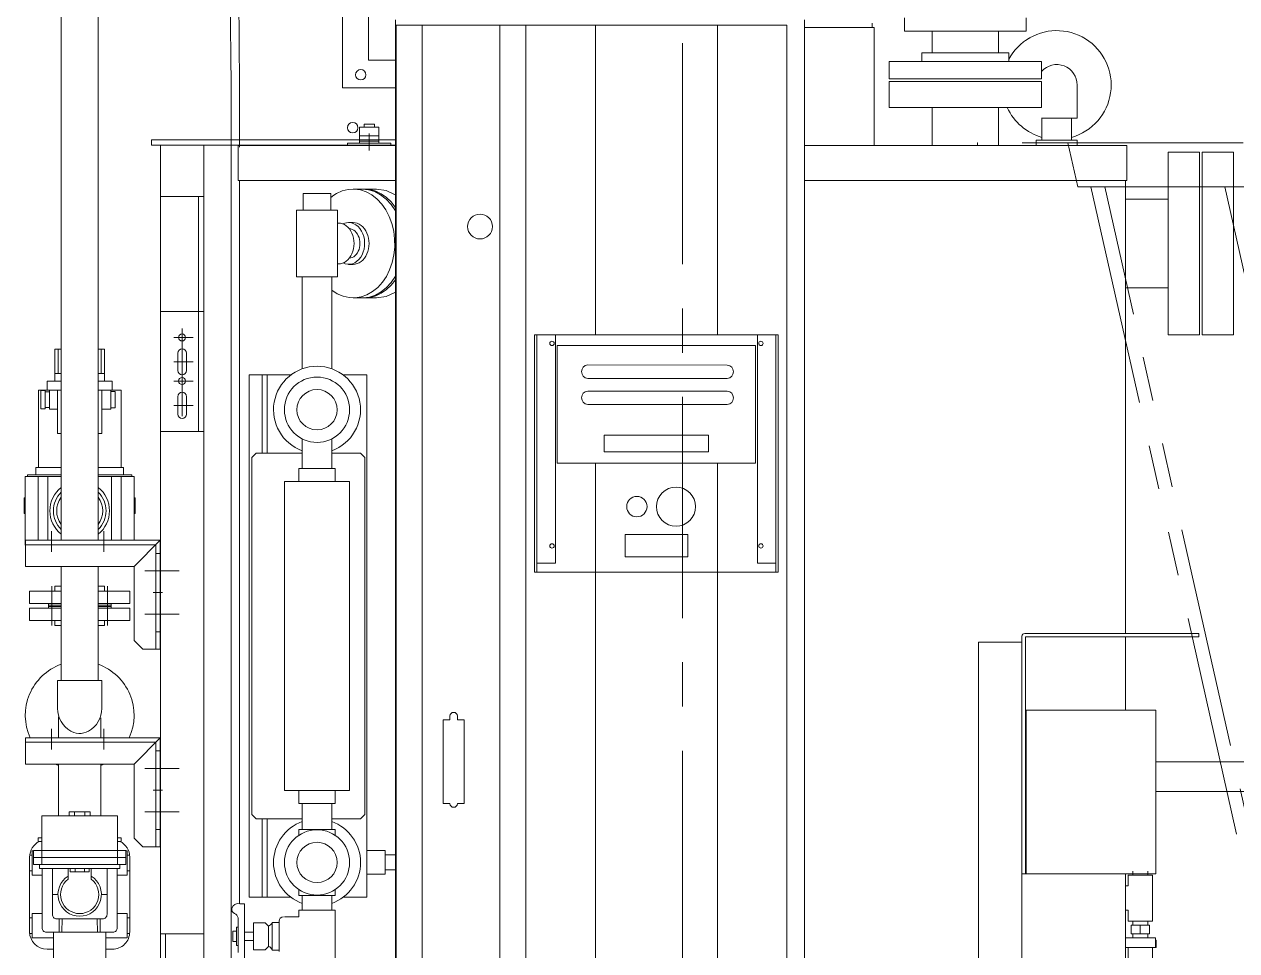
# Model space of a CAD drawing. Units: millimetres at full size. Extents: x -3234 to 3095, y -3490 to 3437.
# Drawn here: x -2481 to -1087, y -2600 to -1536 of the extents above; entities that cross this region are included whole.
import ezdxf

# ---------------------------------------------------------------- set-up
doc = ezdxf.new("R2010")
doc.units = ezdxf.units.MM
doc.header["$LTSCALE"] = 8
for name, pattern in [('USER1', [50.8, 31.75, -6.35, 6.35, -6.35]), ('USER2', [19.05, 12.7, -6.35]), ('USER3', [63.5, 31.75, -6.35, 6.35, -6.35, 6.35, -6.35])]:
    doc.linetypes.add(name, pattern=pattern)
doc.layers.add('0-1_LY_1', color=7, linetype='Continuous', lineweight=18)

msp = doc.modelspace()

# ---------------------------------------------------------------- linework, layer by layer
at = {"layer": '0-1_LY_1', "linetype": 'USER1'}
for p, q in [((-1724.222, -1151.426), (-1724.222, -3490.48)), ((-2084.222, -1661.486), (-2084.222, -1681.168)), ((-2299.222, -1885.678), (-2299.222, -1958.437)), ((-2286.471, -1895.936), (-2308.669, -1895.936)), ((-2299.222, -1913.678), (-2299.222, -1986.437)), ((-2286.471, -1923.936), (-2308.669, -1923.936)), ((-2286.471, -1945.936), (-2308.669, -1945.936)), ((-2286.471, -1973.936), (-2308.669, -1973.936)), ((-2449.344, -2118.533), (-2449.344, -2142.062)), ((-2389.344, -2118.533), (-2389.344, -2142.062)), ((-2302.425, -2163.936), (-2341.949, -2163.936)), ((-2332.628, -2188.936), (-2321.737, -2188.936)), ((-2302.425, -2213.936), (-2341.949, -2213.936)), ((-2449.344, -2345.533), (-2449.344, -2369.062)), ((-2389.344, -2345.533), (-2389.344, -2369.062)), ((-2302.425, -2390.936), (-2341.949, -2390.936)), ((-2332.628, -2415.936), (-2321.737, -2415.936)), ((-2302.425, -2440.936), (-2341.949, -2440.936))]:
    msp.add_line(p, q, dxfattribs=at)
at = {"layer": '0-1_LY_1', "color": 3}
for p, q in [((-2242.722, -1605.6), (-2245.222, -1378.936)), ((-2235.222, -1378.936), (-2233.222, -1605.6)), ((-2114.943, -1439.109), (-2114.943, -1609.109)), ((-2438.264, -1458.936), (-2438.264, -2128.936)), ((-2395.564, -1458.936), (-2395.564, -2128.936)), ((-2084.943, -1470.909), (-2084.943, -1577.309)), ((-1469.122, -1528.936), (-1469.122, -1543.936)), ((-1329.322, -1528.936), (-1329.322, -1543.936)), ((-1506.522, -1534.936), (-1506.522, -1539.936)), ((-1469.122, -1543.936), (-1329.322, -1543.936)), ((-1437.372, -1543.936), (-1437.372, -1568.936)), ((-1361.072, -1543.936), (-1361.072, -1568.936)), ((-1449.222, -1568.936), (-1449.222, -1578.936)), ((-1449.222, -1568.936), (-1349.222, -1568.936)), ((-1349.222, -1568.936), (-1349.222, -1578.936)), ((-2084.943, -1577.309), (-2054.222, -1577.309)), ((-2242.722, -1605.6), (-2242.722, -1677.303)), ((-2233.222, -1605.6), (-2233.222, -1677.303)), ((-2114.943, -1609.109), (-2054.222, -1609.109)), ((-2095.222, -1654.336), (-2073.222, -1654.336)), ((-2095.222, -1654.336), (-2095.222, -1672.636)), ((-2090.222, -1650.936), (-2078.222, -1650.936)), ((-2090.222, -1650.936), (-2090.222, -1654.336)), ((-2078.222, -1650.936), (-2078.222, -1654.336)), ((-2073.222, -1654.336), (-2073.222, -1672.636)), ((-2095.222, -1664.336), (-2073.222, -1664.336)), ((-2095.222, -1670.336), (-2073.222, -1670.336)), ((-2242.722, -1674.661), (-2242.722, -2711.651)), ((-2109.222, -1672.636), (-2059.222, -1672.636)), ((-2109.222, -1672.636), (-2109.222, -1675.536)), ((-2109.222, -1674.936), (-2059.222, -1674.936)), ((-2059.222, -1672.636), (-2059.222, -1675.536)), ((-1127.222, -1682.936), (-1127.222, -1892.936)), ((-1091.222, -1682.936), (-1091.222, -1892.936)), ((-2102.733, -1725.436), (-2075.827, -1725.436)), ((-2160.222, -1730.536), (-2160.222, -1749.736)), ((-2160.222, -1730.536), (-2128.222, -1730.536)), ((-2128.222, -1730.536), (-2128.222, -1749.736)), ((-2167.722, -1749.736), (-2167.722, -1826.136)), ((-2167.722, -1749.736), (-2120.722, -1749.736)), ((-2120.722, -1749.736), (-2120.722, -1826.136)), ((-2120.722, -1764.436), (-2119.667, -1764.436)), ((-2107.876, -1763.936), (-2102.733, -1763.936)), ((-2120.722, -1811.436), (-2119.667, -1811.436)), ((-2107.876, -1811.936), (-2102.733, -1811.936)), ((-2167.722, -1826.136), (-2120.722, -1826.136)), ((-2161.222, -1826.136), (-2161.222, -1931.914)), ((-2127.222, -1826.136), (-2127.222, -1931.914)), ((-2102.733, -1850.436), (-2075.827, -1850.436)), ((-2445.414, -1946.236), (-2445.414, -1909.536)), ((-2445.414, -1909.536), (-2438.264, -1909.536)), ((-2441.596, -1937.236), (-2441.596, -1909.536)), ((-2395.564, -1909.536), (-2388.414, -1909.536)), ((-2392.232, -1937.236), (-2392.232, -1909.536)), ((-2388.414, -1946.236), (-2388.414, -1909.536)), ((-2454.414, -1956.336), (-2454.414, -1946.236)), ((-2454.414, -1946.236), (-2438.264, -1946.236)), ((-2445.414, -1937.236), (-2438.264, -1937.236)), ((-2395.564, -1937.236), (-2388.414, -1937.236)), ((-2395.564, -1946.236), (-2379.414, -1946.236)), ((-2379.414, -1956.336), (-2379.414, -1946.236)), ((-2201.372, -1938.936), (-2201.372, -2028.936)), ((-2201.372, -1938.936), (-2174.222, -1938.936)), ((-2114.222, -1938.936), (-2087.072, -1938.936)), ((-2087.072, -1938.936), (-2087.072, -2538.936)), ((-2464.414, -1956.336), (-2438.264, -1956.336)), ((-2464.414, -2045.336), (-2464.414, -1956.536)), ((-2456.414, -1956.936), (-2456.414, -1977.736)), ((-2451.414, -1958.336), (-2456.414, -1958.336)), ((-2451.414, -1978.336), (-2451.414, -1956.336)), ((-2442.414, -2006.336), (-2442.414, -1956.336)), ((-2395.564, -1956.336), (-2369.414, -1956.336)), ((-2391.414, -2006.336), (-2391.414, -1956.336)), ((-2381.014, -1978.336), (-2381.014, -1956.336)), ((-2376.014, -1957.936), (-2381.014, -1957.936)), ((-2376.014, -1957.936), (-2376.014, -1976.736)), ((-2369.414, -2045.336), (-2369.414, -1956.536)), ((-2456.414, -1977.736), (-2461.414, -1977.736)), ((-2451.414, -1976.336), (-2456.414, -1976.336)), ((-2376.014, -1976.736), (-2381.014, -1976.736)), ((-2442.414, -1978.336), (-2451.414, -1978.336)), ((-2381.014, -1978.336), (-2391.414, -1978.336)), ((-2438.264, -2006.336), (-2442.414, -2006.336)), ((-2391.414, -2006.336), (-2395.564, -2006.336)), ((-2467.264, -2045.336), (-2438.264, -2045.336)), ((-2467.264, -2054.036), (-2467.264, -2045.336)), ((-2395.564, -2045.336), (-2366.564, -2045.336)), ((-2366.564, -2053.536), (-2366.564, -2045.336)), ((-2479.614, -2134.536), (-2479.614, -2055.536)), ((-2479.614, -2055.536), (-2438.264, -2055.536)), ((-2476.714, -2053.536), (-2438.264, -2053.536)), ((-2476.714, -2055.536), (-2476.714, -2053.536)), ((-2464.728, -2128.936), (-2464.728, -2055.536)), ((-2453.414, -2128.936), (-2453.414, -2055.536)), ((-2395.564, -2053.536), (-2357.114, -2053.536)), ((-2395.564, -2055.536), (-2354.214, -2055.536)), ((-2380.414, -2128.936), (-2380.414, -2055.536)), ((-2369.1, -2128.936), (-2369.1, -2055.536)), ((-2357.114, -2055.536), (-2357.114, -2053.536)), ((-2354.214, -2128.936), (-2354.214, -2055.536)), ((-2480.614, -2080.036), (-2479.614, -2080.036)), ((-2480.614, -2098.036), (-2480.614, -2080.036)), ((-2354.214, -2080.036), (-2353.214, -2080.036)), ((-2353.214, -2098.036), (-2353.214, -2079.947)), ((-2480.614, -2098.036), (-2479.614, -2098.036)), ((-2354.214, -2098.036), (-2353.214, -2098.036)), ((-2479.614, -2134.536), (-2479.344, -2134.536)), ((-2438.264, -2158.936), (-2438.264, -2290.036)), ((-2395.564, -2158.936), (-2395.564, -2290.036)), ((-2448.734, -2181.436), (-2448.734, -2226.936)), ((-2445.414, -2181.436), (-2445.414, -2187.436)), ((-2438.264, -2181.436), (-2445.414, -2181.436)), ((-2438.264, -2181.436), (-2442.414, -2181.436)), ((-2388.414, -2181.436), (-2395.564, -2181.436)), ((-2391.414, -2181.436), (-2395.564, -2181.436)), ((-2388.414, -2181.436), (-2388.414, -2187.436)), ((-2385.094, -2181.436), (-2385.094, -2226.936)), ((-2474.414, -2187.436), (-2474.414, -2201.436)), ((-2438.264, -2187.436), (-2474.414, -2187.436)), ((-2359.414, -2187.436), (-2395.564, -2187.436)), ((-2359.414, -2187.436), (-2359.414, -2201.436)), ((-2438.264, -2201.436), (-2474.414, -2201.436)), ((-2474.414, -2220.936), (-2474.414, -2206.936)), ((-2438.264, -2206.936), (-2474.414, -2206.936)), ((-2452.914, -2201.436), (-2452.914, -2206.936)), ((-2438.264, -2203.436), (-2452.914, -2203.436)), ((-2438.264, -2204.936), (-2452.914, -2204.936)), ((-2359.414, -2201.436), (-2395.564, -2201.436)), ((-2380.914, -2203.436), (-2395.564, -2203.436)), ((-2380.914, -2204.936), (-2395.564, -2204.936)), ((-2359.414, -2206.936), (-2395.564, -2206.936)), ((-2380.914, -2201.436), (-2380.914, -2206.936)), ((-2359.414, -2220.936), (-2359.414, -2206.936)), ((-2438.264, -2220.936), (-2474.414, -2220.936)), ((-2445.414, -2226.936), (-2445.414, -2220.936)), ((-2438.264, -2226.936), (-2445.414, -2226.936)), ((-2359.414, -2220.936), (-2395.564, -2220.936)), ((-2388.414, -2226.936), (-2395.564, -2226.936)), ((-2388.414, -2226.936), (-2388.414, -2220.936)), ((-2442.414, -2321.954), (-2442.414, -2290.036)), ((-2391.414, -2290.036), (-2442.414, -2290.036)), ((-2391.414, -2321.954), (-2391.414, -2290.036)), ((-2441.214, -2355.936), (-2441.214, -2331.82)), ((-2392.614, -2355.936), (-2392.614, -2332.945)), ((-2441.214, -2445.236), (-2441.214, -2385.936)), ((-2392.614, -2445.236), (-2392.614, -2385.936)), ((-2460.414, -2445.236), (-2373.414, -2445.236)), ((-2460.414, -2445.236), (-2460.414, -2485.236)), ((-2428.914, -2440.736), (-2404.914, -2440.736)), ((-2428.914, -2440.736), (-2428.914, -2445.236)), ((-2422.914, -2440.736), (-2422.914, -2445.236)), ((-2410.914, -2440.736), (-2410.914, -2445.236)), ((-2404.914, -2440.736), (-2404.914, -2445.236)), ((-2373.414, -2445.236), (-2373.414, -2485.236)), ((-2201.372, -2448.936), (-2201.372, -2538.936)), ((-2464.714, -2470.736), (-2460.414, -2470.736)), ((-2464.714, -2470.736), (-2464.714, -2474.736)), ((-2464.714, -2474.736), (-2460.414, -2474.736)), ((-2369.114, -2470.736), (-2373.414, -2470.736)), ((-2369.114, -2474.736), (-2373.414, -2474.736)), ((-2369.114, -2474.736), (-2369.114, -2470.736)), ((-2474.414, -2490.736), (-2471.414, -2490.736)), ((-2474.414, -2492.736), (-2474.414, -2578.736)), ((-2471.414, -2485.736), (-2471.414, -2513.736)), ((-2471.414, -2485.736), (-2469.914, -2485.736)), ((-2469.914, -2485.236), (-2363.914, -2485.236)), ((-2469.914, -2485.236), (-2469.914, -2501.236)), ((-2469.914, -2493.236), (-2363.914, -2493.236)), ((-2460.414, -2485.236), (-2460.414, -2501.236)), ((-2373.414, -2485.236), (-2373.414, -2501.236)), ((-2363.914, -2485.236), (-2363.914, -2501.236)), ((-2363.914, -2485.736), (-2362.414, -2485.736)), ((-2362.414, -2485.736), (-2362.414, -2513.736)), ((-2362.414, -2490.736), (-2359.414, -2490.736)), ((-2359.414, -2492.736), (-2359.414, -2578.736)), ((-2066.073, -2490.286), (-2054.222, -2490.286)), ((-2469.914, -2501.236), (-2363.914, -2501.236)), ((-2462.914, -2501.236), (-2462.914, -2505.736)), ((-2462.914, -2505.736), (-2370.914, -2505.736)), ((-2460.164, -2505.736), (-2460.164, -2573.986)), ((-2448.314, -2505.736), (-2448.314, -2558.736)), ((-2430.214, -2505.736), (-2430.214, -2518.211)), ((-2427.664, -2505.736), (-2427.664, -2509.736)), ((-2422.289, -2505.736), (-2422.289, -2509.736)), ((-2411.539, -2505.736), (-2411.539, -2509.736)), ((-2406.164, -2505.736), (-2406.164, -2509.736)), ((-2403.614, -2505.736), (-2403.614, -2518.211)), ((-2385.514, -2505.736), (-2385.514, -2558.736)), ((-2373.664, -2505.736), (-2373.664, -2573.986)), ((-2370.914, -2501.236), (-2370.914, -2505.736)), ((-2066.073, -2507.586), (-2054.222, -2507.586)), ((-2474.414, -2508.736), (-2471.414, -2508.736)), ((-2471.414, -2513.736), (-2460.164, -2513.736)), ((-2427.664, -2509.736), (-2406.164, -2509.736)), ((-2373.664, -2513.736), (-2362.414, -2513.736)), ((-2362.414, -2508.736), (-2359.414, -2508.736)), ((-2087.072, -2512.436), (-2066.073, -2512.436)), ((-1212.222, -2513.436), (-1184.222, -2513.436)), ((-1212.222, -2525.936), (-1212.222, -2513.436)), ((-1206.872, -2513.436), (-1206.872, -2508.936)), ((-1189.572, -2513.436), (-1189.572, -2508.936)), ((-1184.222, -2566.436), (-1184.222, -2513.436)), ((-1215.222, -2525.936), (-1212.222, -2525.936)), ((-2448.314, -2535.736), (-2441.914, -2535.736)), ((-2391.914, -2535.736), (-2385.514, -2535.736)), ((-2201.372, -2538.936), (-2174.222, -2538.936)), ((-2114.222, -2538.936), (-2087.072, -2538.936)), ((-2474.414, -2562.736), (-2471.414, -2562.736)), ((-2471.414, -2557.736), (-2460.164, -2557.736)), ((-2471.414, -2557.736), (-2471.414, -2585.736)), ((-2373.664, -2557.736), (-2362.414, -2557.736)), ((-2362.414, -2557.736), (-2362.414, -2585.736)), ((-2362.414, -2562.736), (-2359.414, -2562.736)), ((-1215.222, -2553.936), (-1212.222, -2553.936)), ((-1212.222, -2566.436), (-1212.222, -2553.936)), ((-2443.314, -2563.736), (-2390.514, -2563.736)), ((-2440.624, -2563.736), (-2440.414, -2578.986)), ((-2437.144, -2563.736), (-2437.414, -2578.986)), ((-2396.684, -2563.736), (-2396.414, -2578.986)), ((-2393.203, -2563.736), (-2393.414, -2578.986)), ((-1212.222, -2566.436), (-1184.222, -2566.436)), ((-1187.722, -2570.936), (-1208.722, -2570.936)), ((-1208.722, -2570.936), (-1208.722, -2580.936)), ((-1206.872, -2566.436), (-1206.872, -2570.936)), ((-1198.222, -2570.936), (-1198.222, -2580.936)), ((-1189.572, -2566.436), (-1189.572, -2570.936)), ((-1187.722, -2570.936), (-1187.722, -2580.936)), ((-2474.414, -2580.736), (-2471.414, -2580.736)), ((-2471.414, -2585.736), (-2446.914, -2585.736)), ((-2455.164, -2578.986), (-2378.664, -2578.986)), ((-2446.914, -2578.986), (-2446.914, -2610.736)), ((-2386.914, -2578.986), (-2386.914, -2610.736)), ((-2386.914, -2585.736), (-2362.414, -2585.736)), ((-2362.414, -2580.736), (-2359.414, -2580.736)), ((-1215.222, -2585.436), (-1180.922, -2585.436)), ((-1187.722, -2580.936), (-1208.722, -2580.936)), ((-1206.872, -2580.936), (-1206.872, -2585.436)), ((-1189.572, -2580.936), (-1189.572, -2585.436)), ((-1180.922, -2596.68), (-1180.922, -2585.436)), ((-1180.922, -2588.411), (-1179.947, -2588.411)), ((-1179.947, -2596.68), (-1179.947, -2588.411)), ((-2454.414, -2598.736), (-2446.914, -2598.736)), ((-2386.914, -2598.736), (-2379.414, -2598.736)), ((-1215.222, -2596.68), (-1179.947, -2596.68)), ((-1212.372, -2644.192), (-1212.372, -2596.68)), ((-1184.072, -2644.192), (-1184.072, -2596.68))]:
    msp.add_line(p, q, dxfattribs=at)
at = {"layer": '0-1_LY_1'}
for p, q in [((-2054.222, -1530.936), (-2054.222, -3230.936)), ((-1584.222, -3205.936), (-1584.222, -1530.936)), ((-2053.223, -3220.336), (-2053.223, -1537.336)), ((-1604.223, -1537.336), (-2053.223, -1537.336)), ((-2023.223, -3220.336), (-2023.223, -1537.336)), ((-1934.223, -3220.336), (-1934.223, -1537.336)), ((-1904.223, -3227.336), (-1904.223, -1537.336)), ((-1824.223, -1892.736), (-1824.223, -1537.336)), ((-1684.223, -1892.736), (-1684.223, -1537.336)), ((-1604.223, -3230.936), (-1604.223, -1537.336)), ((-1486.722, -1601.936), (-1311.722, -1601.936)), ((-1486.722, -1601.936), (-1486.722, -1631.936)), ((-1311.722, -1601.936), (-1311.722, -1631.936)), ((-1270.722, -1644.136), (-1270.722, -1605.936)), ((-1486.722, -1631.936), (-1311.722, -1631.936)), ((-1437.372, -1631.936), (-1437.372, -1675.536)), ((-1361.072, -1631.936), (-1361.072, -1675.536)), ((-1311.722, -1644.136), (-1270.722, -1644.136)), ((-1311.222, -1669.136), (-1311.222, -1644.136)), ((-1277.222, -1669.136), (-1277.222, -1644.136)), ((-2054.222, -1668.936), (-2334.222, -1668.936)), ((-2334.222, -1668.936), (-2334.222, -1674.936)), ((-2054.222, -1668.936), (-2054.222, -1674.936)), ((-1317.722, -1669.136), (-1317.722, -1675.536)), ((-1317.722, -1669.136), (-1270.722, -1669.136)), ((-1270.722, -1669.136), (-1270.722, -1675.536)), ((-2054.222, -1674.936), (-2334.222, -1674.936)), ((-2324.222, -2003.936), (-2324.222, -1674.936)), ((-2274.222, -2003.936), (-2274.222, -1674.936)), ((-2234.823, -1675.536), (-2054.222, -1675.536)), ((-2234.823, -1675.536), (-2234.823, -1715.536)), ((-1584.222, -1675.536), (-1213.622, -1675.536)), ((-1213.622, -1675.536), (-1213.622, -1715.536)), ((-1127.222, -1682.936), (-1091.222, -1682.936)), ((-2234.823, -1715.536), (-2054.222, -1715.536)), ((-2233.222, -1715.536), (-2233.222, -2546.28)), ((-1584.222, -1715.536), (-1213.622, -1715.536)), ((-1215.222, -1715.536), (-1215.222, -2235.936)), ((-2274.222, -1733.936), (-2324.222, -1733.936)), ((-2280.222, -2003.936), (-2280.222, -1733.936)), ((-1215.222, -1737.136), (-1166.222, -1737.136)), ((-1215.222, -1838.736), (-1166.222, -1838.736)), ((-2324.222, -1865.936), (-2324.222, -3230.936)), ((-2274.222, -1865.936), (-2324.222, -1865.936)), ((-2274.222, -3230.936), (-2274.222, -1865.936)), ((-1614.223, -1892.736), (-1894.223, -1892.736)), ((-1894.223, -2165.336), (-1894.223, -1892.736)), ((-1891.539, -2165.336), (-1891.539, -1892.736)), ((-1870.223, -2155.336), (-1870.223, -1892.736)), ((-1616.906, -1892.736), (-1616.906, -2165.336)), ((-1614.223, -1892.736), (-1614.223, -2165.336)), ((-1127.222, -1892.936), (-1091.222, -1892.936)), ((-1868.223, -1905.236), (-1640.223, -1905.236)), ((-1868.223, -2040.236), (-1868.223, -1905.236)), ((-1640.223, -1905.236), (-1640.223, -2040.236)), ((-2304.222, -1913.936), (-2304.222, -1933.936)), ((-2294.222, -1913.936), (-2294.222, -1933.936)), ((-1833.208, -1927.436), (-1672.775, -1927.572)), ((-1833.208, -1942.901), (-1672.775, -1943.038)), ((-2304.222, -1963.936), (-2304.222, -1983.936)), ((-2294.222, -1963.936), (-2294.222, -1983.936)), ((-1672.775, -1957.572), (-1833.208, -1957.436)), ((-1672.775, -1973.037), (-1833.208, -1972.902)), ((-2274.222, -2003.936), (-2324.222, -2003.936)), ((-2161.222, -2012.361), (-2161.222, -2046.436)), ((-2127.222, -2012.361), (-2127.222, -2046.436)), ((-1814.197, -2008.261), (-1694.248, -2008.261)), ((-1814.197, -2027.21), (-1814.197, -2008.261)), ((-1694.248, -2008.261), (-1694.248, -2027.21)), ((-1694.248, -2027.21), (-1814.197, -2027.21)), ((-2164.972, -2046.436), (-2164.972, -2061.436)), ((-2123.472, -2046.436), (-2164.972, -2046.436)), ((-2123.472, -2046.436), (-2123.472, -2061.436)), ((-1640.223, -2040.236), (-1868.223, -2040.236)), ((-1824.223, -3227.336), (-1824.223, -2040.236)), ((-1684.223, -3227.336), (-1684.223, -2040.236)), ((-2181.722, -2416.436), (-2181.722, -2061.436)), ((-2106.722, -2061.436), (-2181.722, -2061.436)), ((-2106.722, -2416.436), (-2106.722, -2061.436)), ((-2479.344, -2128.936), (-2479.344, -2158.936)), ((-2354.344, -2158.936), (-2324.344, -2128.936)), ((-1790.223, -2122.236), (-1718.223, -2122.236)), ((-1790.223, -2147.836), (-1790.223, -2122.236)), ((-1718.223, -2122.236), (-1718.223, -2147.836)), ((-2479.344, -2158.936), (-2354.344, -2158.936)), ((-2354.344, -2158.936), (-2354.344, -2243.936)), ((-1870.223, -2155.336), (-1891.539, -2155.336)), ((-1718.223, -2147.836), (-1790.223, -2147.836)), ((-1614.223, -2165.336), (-1894.223, -2165.336)), ((-1334.222, -2239.136), (-1334.222, -2970.936)), ((-1331.022, -2235.936), (-1131.022, -2235.936)), ((-1330.222, -2239.936), (-1131.022, -2239.936)), ((-1330.222, -2501.136), (-1330.222, -2239.936)), ((-1215.222, -2239.936), (-1215.222, -2323.936)), ((-1131.022, -2235.936), (-1131.022, -2239.936)), ((-1131.022, -2235.936), (-1131.022, -2239.936)), ((-2354.344, -2243.936), (-2344.344, -2253.936)), ((-2344.344, -2253.936), (-2324.344, -2253.936)), ((-1384.222, -2245.936), (-1384.222, -2920.936)), ((-1334.222, -2245.936), (-1384.222, -2245.936)), ((-1330.222, -2511.935), (-1330.222, -2281.935)), ((-1180.222, -2323.936), (-1330.222, -2323.936)), ((-1329.422, -2511.935), (-1329.422, -2323.936)), ((-1180.222, -2511.935), (-1180.222, -2323.936)), ((-1982.923, -2335.336), (-1982.923, -2330.836)), ((-1975.223, -2335.336), (-1982.923, -2335.336)), ((-1975.223, -2431.336), (-1975.223, -2335.336)), ((-2479.344, -2355.936), (-2479.344, -2385.936)), ((-2354.344, -2385.936), (-2324.344, -2355.936)), ((-2479.344, -2385.936), (-2354.344, -2385.936)), ((-2354.344, -2385.936), (-2354.344, -2470.936)), ((-1047.222, -2383.336), (-1180.222, -2383.336)), ((-2106.722, -2416.436), (-2181.722, -2416.436)), ((-2164.972, -2416.436), (-2164.972, -2431.436)), ((-2123.472, -2416.436), (-2123.472, -2431.436)), ((-1180.222, -2417.336), (-1047.222, -2417.336)), ((-2123.472, -2431.436), (-2164.972, -2431.436)), ((-2161.222, -2431.436), (-2161.222, -2460.936)), ((-2127.222, -2431.436), (-2127.222, -2460.936)), ((-1999.223, -2431.336), (-1991.523, -2431.336)), ((-1982.923, -2431.336), (-1975.223, -2431.336)), ((-2164.972, -2460.936), (-2164.972, -2467.7)), ((-2123.472, -2460.936), (-2164.972, -2460.936)), ((-2123.472, -2460.936), (-2123.472, -2467.7)), ((-2354.344, -2470.936), (-2344.344, -2480.936)), ((-2344.344, -2480.936), (-2324.344, -2480.936)), ((-1330.222, -2511.936), (-1334.222, -2511.936)), ((-1330.222, -2511.935), (-1180.222, -2511.935)), ((-1215.222, -2511.935), (-1215.222, -2770.44)), ((-2164.972, -2530.172), (-2164.972, -2536.936)), ((-2123.472, -2530.171), (-2123.472, -2536.936)), ((-2227.558, -2546.359), (-2232.95, -2546.359)), ((-2227.558, -2546.359), (-2227.558, -2621.512)), ((-2123.472, -2536.936), (-2164.972, -2536.936)), ((-2161.222, -2553.936), (-2161.222, -2536.936)), ((-2161.222, -2553.936), (-2161.222, -2545.957)), ((-2127.222, -2553.936), (-2127.222, -2536.936)), ((-2127.222, -2553.936), (-2127.222, -2545.957)), ((-2234.809, -2562.565), (-2234.809, -2602.421)), ((-2164.972, -2561.436), (-2181.722, -2561.436)), ((-2164.972, -2553.936), (-2164.972, -2561.436)), ((-2123.472, -2553.936), (-2164.972, -2553.936)), ((-2123.472, -2553.936), (-2123.472, -2613.936)), ((-2234.808, -2573.436), (-2236.808, -2573.436)), ((-2236.808, -2573.437), (-2236.808, -2594.437)), ((-2203.808, -2568.436), (-2217.058, -2568.436)), ((-2217.058, -2568.437), (-2217.058, -2599.437)), ((-2200.052, -2572.181), (-2203.802, -2568.431)), ((-2200.058, -2572.186), (-2200.058, -2595.687)), ((-2195.879, -2568.185), (-2195.879, -2599.636)), ((-2187.88, -2568.136), (-2195.861, -2568.136)), ((-2187.88, -2566.437), (-2187.88, -2601.436)), ((-2274.222, -2580.936), (-2324.222, -2580.936)), ((-2318.222, -2580.936), (-2318.222, -3230.936)), ((-2236.808, -2577.936), (-2240.808, -2577.936)), ((-2240.808, -2577.937), (-2240.808, -2589.937)), ((-2236.808, -2589.936), (-2240.808, -2589.936)), ((-2217.058, -2579.186), (-2227.558, -2579.186)), ((-2217.058, -2588.686), (-2227.558, -2588.686)), ((-2234.808, -2594.435), (-2236.808, -2594.435)), ((-2203.808, -2599.435), (-2217.058, -2599.435)), ((-2200.056, -2595.686), (-2203.804, -2599.434)), ((-2187.88, -2599.636), (-2195.891, -2599.636))]:
    msp.add_line(p, q, dxfattribs=at)
at = {"layer": '0-1_LY_1', "linetype": 'USER3'}
for p, q in [((-1281.486, -1672.335), (-1269.973, -1723.004)), ((-1269.973, -1723.004), (-1069.653, -1723.004)), ((-1254.912, -1723.004), (-887.61, -3355.922)), ((-871.712, -3355.922), (-1239.014, -1723.004)), ((-1101.235, -1723.004), (-733.933, -3355.922))]:
    msp.add_line(p, q, dxfattribs=at)
at = {"layer": '0-1_LY_1', "color": 5}
for p, q in [((-2222.172, -1938.936), (-2201.372, -1938.936)), ((-2222.172, -1938.936), (-2222.172, -2538.936)), ((-2207.172, -1938.936), (-2207.172, -2028.936)), ((-2219.172, -2033.936), (-2214.172, -2028.936)), ((-2219.172, -2033.936), (-2219.172, -2443.936)), ((-2214.172, -2028.936), (-2161.222, -2028.936)), ((-2127.222, -2028.936), (-2094.172, -2028.936)), ((-2089.172, -2033.936), (-2094.172, -2028.936)), ((-2089.172, -2033.936), (-2089.172, -2443.936)), ((-2219.172, -2443.936), (-2214.172, -2448.936)), ((-2214.172, -2448.936), (-2161.222, -2448.936)), ((-2207.172, -2448.936), (-2207.172, -2538.936)), ((-2127.222, -2448.936), (-2094.172, -2448.936)), ((-2089.172, -2443.936), (-2094.172, -2448.936)), ((-2222.172, -2538.936), (-2201.372, -2538.936))]:
    msp.add_line(p, q, dxfattribs=at)
at = {"layer": '0-1_LY_1', "linetype": 'USER2'}
for p, q in [((-2329.344, -2143.936), (-2324.344, -2143.936)), ((-2329.344, -2233.936), (-2324.344, -2233.936)), ((-2329.344, -2370.936), (-2324.344, -2370.936)), ((-2329.344, -2460.936), (-2324.344, -2460.936))]:
    msp.add_line(p, q, dxfattribs=at)
at = {"layer": '0-1_LY_1', "color": 3}
for points in [[(-1584.222, -1539.936), (-1504.222, -1539.936), (-1504.222, -1675.536)], [(-1486.722, -1578.936), (-1311.722, -1578.936), (-1311.722, -1598.936)], [(-1486.722, -1578.936), (-1486.722, -1598.936), (-1311.722, -1598.936)], [(-2127.208, -1841.614), (-2120.963, -1845.699), (-2114.331, -1848.556), (-2107.452, -1850.124), (-2100.473, -1850.37), (-2093.542, -1849.288), (-2086.806, -1846.901), (-2080.409, -1843.261), (-2074.487, -1838.444), (-2069.165, -1832.553), (-2064.557, -1825.714), (-2060.761, -1818.071), (-2057.857, -1809.788), (-2055.908, -1801.039), (-2054.954, -1792.013), (-2055.016, -1782.899), (-2056.093, -1773.893), (-2058.161, -1765.185), (-2061.177, -1756.961), (-2065.077, -1749.396), (-2069.778, -1742.65), (-2075.179, -1736.867), (-2081.166, -1732.17), (-2087.612, -1728.659), (-2094.38, -1726.408), (-2101.325, -1725.465), (-2108.299, -1725.851), (-2115.156, -1727.557), (-2121.748, -1730.547), (-2125.058, -1732.611), (-2128.236, -1735)], [(-2054.222, -1750.305), (-2059.1, -1743.091), (-2064.769, -1736.94), (-2071.093, -1731.998), (-2077.924, -1728.381), (-2085.099, -1726.177), (-2092.449, -1725.436)], [(-2054.243, -1746.382), (-2059.054, -1740.259), (-2064.474, -1735.073), (-2070.395, -1730.928), (-2076.701, -1727.904), (-2083.269, -1726.061), (-2089.968, -1725.436)], [(-2119.668, -1811.436), (-2117.318, -1811.235), (-2115.008, -1810.636), (-2112.778, -1809.648), (-2110.666, -1808.288), (-2108.709, -1806.58), (-2106.938, -1804.553), (-2105.386, -1802.242), (-2104.077, -1799.686), (-2103.036, -1796.929), (-2102.279, -1794.019), (-2101.819, -1791.004), (-2101.665, -1787.936), (-2101.819, -1784.869), (-2102.279, -1781.854), (-2103.036, -1778.943), (-2104.077, -1776.186), (-2105.386, -1773.63), (-2106.938, -1771.319), (-2108.709, -1769.293), (-2110.666, -1767.585), (-2112.778, -1766.225), (-2115.008, -1765.237), (-2117.318, -1764.637), (-2119.667, -1764.436)], [(-2114.358, -1810.379), (-2111.691, -1811.404), (-2108.937, -1811.893), (-2106.159, -1811.835), (-2103.42, -1811.231), (-2100.783, -1810.095), (-2098.308, -1808.453), (-2096.051, -1806.343), (-2094.065, -1803.811), (-2092.393, -1800.918), (-2091.076, -1797.727), (-2090.142, -1794.313), (-2089.614, -1790.754), (-2089.502, -1787.13), (-2089.81, -1783.524), (-2090.531, -1780.02), (-2091.648, -1776.696), (-2093.135, -1773.628), (-2094.959, -1770.888), (-2097.079, -1768.537), (-2099.445, -1766.629), (-2102.003, -1765.208), (-2104.696, -1764.306), (-2107.461, -1763.943), (-2110.235, -1764.129), (-2112.331, -1764.64), (-2114.367, -1765.466)], [(-2102.733, -1811.936), (-2100.334, -1811.736), (-2097.975, -1811.13), (-2095.698, -1810.126), (-2093.541, -1808.743), (-2091.541, -1807.004), (-2089.733, -1804.938), (-2088.147, -1802.582), (-2086.811, -1799.975), (-2085.748, -1797.162), (-2084.975, -1794.191), (-2084.505, -1791.113), (-2084.348, -1787.981), (-2084.505, -1784.848), (-2084.975, -1781.768), (-2085.748, -1778.793), (-2086.811, -1775.975), (-2088.147, -1773.361), (-2089.733, -1770.997), (-2091.541, -1768.923), (-2093.541, -1767.174), (-2095.698, -1765.78), (-2097.975, -1764.765), (-2100.334, -1764.147), (-2102.733, -1763.936)], [(-2107.22, -1804.914), (-2105.434, -1804.635), (-2103.695, -1804.036), (-2102.036, -1803.131), (-2100.488, -1801.935), (-2099.08, -1800.473), (-2097.841, -1798.771), (-2096.793, -1796.863), (-2095.956, -1794.785), (-2095.347, -1792.575), (-2094.977, -1790.278), (-2094.853, -1787.935), (-2094.977, -1785.593), (-2095.347, -1783.295), (-2095.957, -1781.086), (-2096.793, -1779.008), (-2097.841, -1777.1), (-2099.081, -1775.398), (-2100.488, -1773.936), (-2102.036, -1772.741), (-2103.696, -1771.835), (-2105.435, -1771.237), (-2107.221, -1770.957)], [(-2091.21, -1850.415), (-2084.081, -1849.474), (-2077.139, -1847.154), (-2070.54, -1843.509), (-2064.432, -1838.618), (-2058.952, -1832.592), (-2054.221, -1825.566)], [(-2089.968, -1850.436), (-2083.258, -1849.83), (-2076.681, -1848.002), (-2070.366, -1844.988), (-2064.438, -1840.849), (-2059.014, -1835.665), (-2054.2, -1829.539)], [(-2456.414, -1956.936), (-2461.414, -1956.936), (-2461.414, -1977.736)], [(-2087.072, -2485.436), (-2066.073, -2485.436), (-2066.073, -2512.436)]]:
    msp.add_lwpolyline(points, dxfattribs=at)
at = {"layer": '0-1_LY_1', "linetype": 'USER3'}
msp.add_lwpolyline([(-1080.117, -1672.335), (-1385.334, -1672.335), (-1385.334, -1675.535)], dxfattribs=at)
at = {"layer": '0-1_LY_1'}
for points in [[(-1166.222, -1682.936), (-1166.222, -1892.936), (-1130.222, -1892.936)], [(-1166.222, -1682.936), (-1130.222, -1682.936), (-1130.222, -1892.936)], [(-2054.234, -1732.188), (-2064.728, -1727.156), (-2075.827, -1725.436)], [(-2075.827, -1850.436), (-2064.717, -1848.747), (-2054.212, -1843.738)], [(-1638.223, -1892.736), (-1638.223, -2155.336), (-1616.906, -2155.336)], [(-2479.344, -2128.936), (-2324.344, -2128.936), (-2324.344, -2253.936)], [(-2479.344, -2133.936), (-2329.344, -2133.936), (-2329.344, -2253.936)], [(-1991.523, -2330.836), (-1991.523, -2335.336), (-1999.223, -2335.336), (-1999.223, -2431.336)], [(-2479.344, -2355.936), (-2324.344, -2355.936), (-2324.344, -2480.936)], [(-2479.344, -2360.936), (-2329.344, -2360.936), (-2329.344, -2480.936)]]:
    msp.add_lwpolyline(points, dxfattribs=at)
at = {"layer": '0-1_LY_1', "color": 3}
for centre in [(-2093.943, -1594.109), (-2103.222, -1654.936)]:
    msp.add_circle(centre, 6, dxfattribs=at)
at = {"layer": '0-1_LY_1'}
for centre, radius in [((-1956.901, -1768.477), 14.286), ((-2299.222, -1895.936), 4), ((-1874.223, -1902.736), 2.5), ((-1634.223, -1902.736), 2.5), ((-2299.222, -1945.936), 4), ((-2144.222, -1978.936), 37.5), ((-2144.222, -1978.936), 37.5), ((-2144.222, -1978.936), 37.5), ((-2144.222, -1978.936), 23.152), ((-1731.723, -2090.236), 22.5), ((-1776.723, -2090.236), 11.7), ((-1874.223, -2135.336), 2.5), ((-1634.223, -2135.336), 2.5), ((-2144.222, -2498.936), 37.5), ((-2144.222, -2498.936), 37.5), ((-2144.222, -2498.936), 23.152)]:
    msp.add_circle(centre, radius, dxfattribs=at)
for centre, radius, start, end in [((-1294.222, -1605.936), 62.5, 285.78355, 124.16628), ((-1294.222, -1605.936), 62.5, 119.71486, 151.64249), ((-1294.222, -1605.936), 23.5, 0, 138.13183), ((-1294.222, -1605.936), 62.5, 204.58271, 254.21687), ((-2299.222, -1913.936), 5, 90, 180), ((-2299.222, -1913.936), 5, 0, 90), ((-2299.222, -1933.936), 5, 180, 270), ((-2299.222, -1933.936), 5, 270, 0), ((-1832.494, -1935.169), 7.766, 95.27643, 264.72357), ((-1673.489, -1935.305), 7.766, 275.27643, 84.72357), ((-2299.222, -1963.936), 5, 90, 180), ((-2299.222, -1963.936), 5, 0, 90), ((-1832.494, -1965.169), 7.766, 95.27643, 264.72357), ((-1673.489, -1965.305), 7.766, 275.27643, 84.72357), ((-2299.222, -1983.936), 5, 180, 270), ((-2299.222, -1983.936), 5, 270, 0), ((-1331.022, -2239.136), 3.2, 90, 180), ((-1987.223, -2330.836), 4.3, 0, 180), ((-1987.223, -2431.336), 4.3, 180, 0), ((-2234.809, -2553.61), 7.5, 75.1659, 164.89301), ((-2237.222, -2552.958), 5, 164.89284, 247.23809), ((-2242.058, -2564.485), 7.5, 14.83298, 67.23698), ((-2182.88, -2566.436), 5, 90.00004, 179.99996), ((-2201.775, -2565.994), 6.289, 285.84152, 340.09328), ((-2201.151, -2600.786), 5.385, 12.33008, 78.29162)]:
    msp.add_arc(centre, radius, start, end, dxfattribs=at)
at = {"layer": '0-1_LY_1', "color": 3}
for centre, radius, start, end in [((-2144.222, -1978.936), 50, 289.87691, 250.123), ((-2416.914, -2095.036), 34.25, 128.56173, 231.43827), ((-2416.914, -2095.036), 30.25, 134.89298, 225.10702), ((-2416.914, -2095.036), 34.25, 308.56173, 51.43827), ((-2416.914, -2095.036), 30.25, 314.89298, 45.10702), ((-2416.914, -2095.036), 26.45, 143.82162, 216.17838), ((-2416.914, -2095.036), 26.45, 323.82162, 36.17838), ((-2416.914, -2330.036), 62.5, 109.97438, 204.48141), ((-2416.914, -2330.036), 62.5, 335.51859, 70.02562), ((-2412.414, -2321.954), 30, 180, 240.89004), ((-2421.414, -2321.954), 30, 299.10992, 359.99996), ((-2416.914, -2330.036), 20.75, 234.45336, 299.10991), ((-2416.914, -2330.036), 62.5, 243.4312, 247.12016), ((-2416.914, -2330.036), 62.5, 292.87984, 296.5688), ((-2144.222, -2498.936), 50, 109.87692, 250.123), ((-2144.222, -2498.936), 50, 289.87691, 70.12309), ((-2454.414, -2492.736), 20, 115.84161, 180.00004), ((-2379.414, -2492.736), 20, 0.00007, 64.1585), ((-2416.914, -2535.736), 25, 122.14074, 57.8593), ((-2416.914, -2535.736), 22, 127.19617, 52.80386), ((-2443.314, -2558.736), 5, 179.99998, 270.00002), ((-2390.514, -2558.736), 5, 270.00004, 0.00007), ((-2455.164, -2573.986), 5, 179.99998, 270.00002), ((-2378.664, -2573.986), 5, 270.00004, 0.00007), ((-2454.414, -2578.736), 20, 180.00004, 270.00002), ((-2379.414, -2578.736), 20, 269.99996, 0.00005)]:
    msp.add_arc(centre, radius, start, end, dxfattribs=at)

doc.saveas('drawing.dxf')
